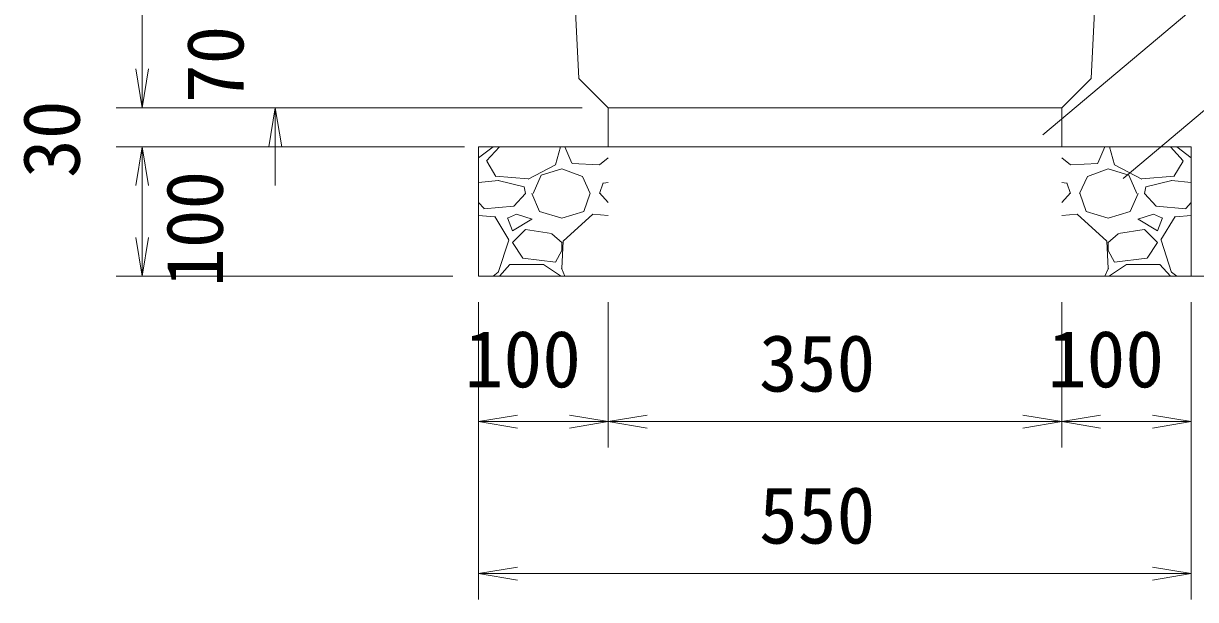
# Model space of a CAD drawing. Units: millimetres, scale not verified. Extents: x 0 to 84100, y 0 to 59400.
# Drawn here: x 35468 to 39991, y 45897 to 48120 of the extents above; entities that cross this region are included whole.
import ezdxf
from ezdxf.enums import TextEntityAlignment as Align

# ---------------------------------------------------------------- set-up
doc = ezdxf.new("R2010")
doc.units = ezdxf.units.MM
doc.header["$LTSCALE"] = 100
for name, color, linetype, lineweight in [('D-STR-DIM（寸法）', 7, 'Continuous', 18), ('D-STR-HTXT（旗揚げ）', 7, 'Continuous', 18), ('D-STR-STRn（構造物）', 7, 'Continuous', 18), ('D-STR（構造物外形線）', 1, 'Continuous', 18)]:
    doc.layers.add(name, color=color, linetype=linetype, lineweight=lineweight)
doc.styles.add('ＭＳ ゴシック', font='')
doc.styles.get('ＭＳ ゴシック').set_extended_font_data('MS Gothic')

msp = doc.modelspace()

# ---------------------------------------------------------------- linework, layer by layer
at = {"layer": 'D-STR-DIM（寸法）'}
for p, q in [((35926, 50594.7), (35926, 47944.7)), ((35926, 47944.7), (35926, 48094.7)), ((35926, 47794.7), (35901, 47944.7)), ((35926, 47794.7), (35901, 47944.7)), ((35951, 47944.7), (35926, 47794.7)), ((35926, 47794.7), (35926, 47944.7)), ((35951, 47944.7), (35926, 47794.7)), ((35926, 47794.7), (35926, 47944.7)), ((37624.4, 47794.7), (35826, 47794.7)), ((37624.4, 47794.7), (35826, 47794.7)), ((37624.4, 47794.7), (36339.6, 47794.7)), ((36414.6, 47644.7), (36439.6, 47794.7)), ((36439.6, 47794.7), (36464.6, 47644.7)), ((36439.6, 47794.7), (36439.6, 47644.7)), ((37124.4, 47644.7), (35826, 47644.7)), ((37169.4, 47644.7), (35826, 47644.7)), ((35901, 47494.7), (35926, 47644.7)), ((35901, 47494.7), (35926, 47644.7)), ((35926, 47644.7), (35951, 47494.7)), ((35926, 47644.7), (35926, 47494.7)), ((35926, 47644.7), (35951, 47494.7)), ((35926, 47644.7), (35926, 47494.7)), ((36439.6, 47644.7), (36439.6, 47494.7)), ((35926, 47494.7), (35926, 47344.7)), ((35926, 47494.7), (35926, 47294.7)), ((35926, 47144.7), (35901, 47294.7)), ((35951, 47294.7), (35926, 47144.7)), ((35926, 47144.7), (35926, 47294.7)), ((37124.4, 47144.7), (35826, 47144.7)), ((37224.4, 47044.7), (37224.4, 45896.9)), ((37224.4, 47044.7), (37224.4, 46483.5)), ((37724.4, 47044.7), (37724.4, 46483.5)), ((37724.4, 47044.7), (37724.4, 46483.5)), ((39474.4, 47044.7), (39474.4, 46483.5)), ((39474.4, 47044.7), (39474.4, 46483.5)), ((39974.4, 47044.7), (39974.4, 45896.9)), ((39974.4, 47044.7), (39974.4, 46483.5)), ((37224.4, 46583.5), (37374.4, 46608.5)), ((37574.4, 46608.5), (37724.4, 46583.5)), ((37724.4, 46583.5), (37874.4, 46608.5)), ((39324.4, 46608.5), (39474.4, 46583.5)), ((39474.4, 46583.5), (39624.4, 46608.5)), ((39824.4, 46608.5), (39974.4, 46583.5)), ((37374.4, 46558.5), (37224.4, 46583.5)), ((37224.4, 46583.5), (37374.4, 46583.5)), ((37574.4, 46583.5), (37374.4, 46583.5)), ((37724.4, 46583.5), (37574.4, 46558.5)), ((37724.4, 46583.5), (37574.4, 46583.5)), ((37874.4, 46558.5), (37724.4, 46583.5)), ((37724.4, 46583.5), (37874.4, 46583.5)), ((39324.4, 46583.5), (37874.4, 46583.5)), ((39474.4, 46583.5), (39324.4, 46558.5)), ((39474.4, 46583.5), (39324.4, 46583.5)), ((39624.4, 46558.5), (39474.4, 46583.5)), ((39474.4, 46583.5), (39624.4, 46583.5)), ((39624.4, 46583.5), (39824.4, 46583.5)), ((39974.4, 46583.5), (39824.4, 46558.5)), ((39974.4, 46583.5), (39824.4, 46583.5)), ((37224.4, 45996.9), (37374.4, 46021.9)), ((39824.4, 46021.9), (39974.4, 45996.9)), ((37374.4, 45971.9), (37224.4, 45996.9)), ((37224.4, 45996.9), (37374.4, 45996.9)), ((39824.4, 45996.9), (37374.4, 45996.9)), ((39974.4, 45996.9), (39824.4, 45971.9)), ((39974.4, 45996.9), (39824.4, 45996.9))]:
    msp.add_line(p, q, dxfattribs=at)
at = {"layer": 'D-STR-HTXT（旗揚げ）'}
for p, q in [((39401.6, 47690.8), (40254.2, 48407.1)), ((39711.1, 47522.2), (40104.4, 47851.9))]:
    msp.add_line(p, q, dxfattribs=at)
at = {"layer": 'D-STR-STRn（構造物）'}
for p, q in [((37724.4, 47794.7), (37724.4, 47644.7)), ((39474.4, 47794.7), (39474.4, 47644.7)), ((37724.4, 47644.7), (37224.4, 47644.7)), ((37224.4, 47644.7), (37224.4, 47144.7)), ((37224.4, 47601.2), (37280.7, 47644.7)), ((37255.2, 47589.5), (37304.9, 47644.7)), ((37540.4, 47644.4), (37520.4, 47574.4)), ((37557.4, 47644.7), (37584.4, 47580.6)), ((39524.4, 47644.7), (37724.4, 47644.7)), ((39474.4, 47644.7), (39974.4, 47644.7)), ((39641.3, 47644.7), (39614.3, 47580.6)), ((39658.3, 47644.4), (39678.3, 47574.4)), ((39943.5, 47589.5), (39893.8, 47644.7)), ((39974.4, 47601.2), (39918.1, 47644.7)), ((39974.4, 47644.7), (39974.4, 47144.7)), ((37291.2, 47529.2), (37256.2, 47589.2)), ((37690.3, 47574.8), (37724.4, 47601.2)), ((39508.5, 47574.8), (39474.4, 47601.2)), ((39907.5, 47529.2), (39942.5, 47589.2)), ((37520.5, 47574.1), (37415.5, 47519.1)), ((37465.3, 47534.4), (37545.3, 47559.4)), ((37545.1, 47559.4), (37625.1, 47529.4)), ((37584.9, 47579.2), (37689.9, 47574.2)), ((39613.8, 47579.2), (39508.8, 47574.2)), ((39653.7, 47559.4), (39573.7, 47529.4)), ((39733.4, 47534.4), (39653.4, 47559.4)), ((39678.3, 47574.1), (39783.3, 47519.1)), ((37300.7, 47513.9), (37224.4, 47505.8)), ((37414.9, 47520.5), (37289.9, 47530.5)), ((37400.1, 47489.7), (37300.1, 47514.7)), ((37435.1, 47464.4), (37465.1, 47534.4)), ((37625.3, 47529.3), (37655.3, 47464.3)), ((37690.1, 47464.6), (37705.1, 47504.6)), ((37724.4, 47505.8), (37705.7, 47503.9)), ((39474.4, 47505.8), (39493.1, 47503.9)), ((39508.6, 47464.6), (39493.6, 47504.6)), ((39573.4, 47529.3), (39543.4, 47464.3)), ((39763.6, 47464.4), (39733.6, 47534.4)), ((39783.8, 47520.5), (39908.8, 47530.5)), ((39798.7, 47489.7), (39898.7, 47514.7)), ((39898.1, 47513.9), (39974.4, 47505.8)), ((37405.2, 47464.5), (37360.2, 47414.5)), ((37405.3, 47464.1), (37400.3, 47489.1)), ((37429.8, 47464.6), (37459.8, 47394.6)), ((37630.1, 47394.7), (37655.1, 47464.7)), ((37724.4, 47428.7), (37690.1, 47466.1)), ((39474.4, 47428.7), (39508.7, 47466.1)), ((39568.7, 47394.7), (39543.7, 47464.7)), ((39768.9, 47464.6), (39738.9, 47394.6)), ((39793.4, 47464.1), (39798.4, 47489.1)), ((39793.5, 47464.5), (39838.5, 47414.5)), ((37245.1, 47406.1), (37224.4, 47428.7)), ((37359.9, 47414.8), (37244.9, 47404.8)), ((39838.8, 47414.8), (39953.8, 47404.8)), ((39953.7, 47406.1), (39974.4, 47428.7)), ((37285.4, 47373.9), (37224.4, 47379)), ((37341.3, 47284.7), (37286.3, 47374.7)), ((37335.1, 47369.5), (37355.1, 47319.5)), ((37370.2, 47384.3), (37335.2, 47369.3)), ((37355.1, 47319.6), (37430.1, 47364.6)), ((37430.4, 47364.5), (37370.4, 47384.5)), ((37459.8, 47394.1), (37544.8, 47369.1)), ((37545.5, 47369.2), (37630.5, 47394.2)), ((37665.4, 47384.4), (37550.4, 47279.4)), ((37724.4, 47379), (37665.4, 47383.9)), ((39474.4, 47379), (39533.4, 47383.9)), ((39533.4, 47384.4), (39648.4, 47279.4)), ((39653.2, 47369.2), (39568.2, 47394.2)), ((39738.9, 47394.1), (39653.9, 47369.1)), ((39768.3, 47364.5), (39828.3, 47384.5)), ((39843.7, 47319.6), (39768.7, 47364.6)), ((39828.6, 47384.3), (39863.6, 47369.3)), ((39863.7, 47369.5), (39843.7, 47319.5)), ((39857.4, 47284.7), (39912.4, 47374.7)), ((39913.4, 47373.9), (39974.4, 47379)), ((37405.2, 47324.4), (37355.2, 47274.4)), ((37505.8, 47309.7), (37405.8, 47324.7)), ((39692.9, 47309.7), (39792.9, 47324.7)), ((39793.5, 47324.4), (39843.5, 47274.4)), ((37300.3, 47159.3), (37340.3, 47284.3)), ((37355.1, 47274.6), (37395.1, 47214.6)), ((37546.3, 47273.4), (37506.3, 47308.4)), ((37550, 47279.7), (37545, 47174.7)), ((37545.2, 47244.5), (37545.2, 47274.5)), ((39648.7, 47279.7), (39653.7, 47174.7)), ((39652.4, 47273.4), (39692.4, 47308.4)), ((39653.5, 47244.5), (39653.5, 47274.5)), ((39843.7, 47274.6), (39803.7, 47214.6)), ((39898.4, 47159.3), (39858.4, 47284.3)), ((37520.4, 47199.5), (37545.4, 47244.5)), ((39678.4, 47199.5), (39653.4, 47244.5)), ((37304.9, 47144.7), (37345.2, 47189.5)), ((37345.2, 47189.5), (37475.2, 47189.5)), ((37395.4, 47214.2), (37520.4, 47199.2)), ((37475.1, 47190.6), (37540.1, 47145.6)), ((37544.4, 47175.6), (37557.4, 47144.7)), ((39654.3, 47175.6), (39641.3, 47144.7)), ((39723.7, 47190.6), (39658.7, 47145.6)), ((39803.3, 47214.2), (39678.3, 47199.2)), ((39853.5, 47189.5), (39723.5, 47189.5)), ((39893.8, 47144.7), (39853.5, 47189.5)), ((37224.4, 47144.7), (40024.4, 47144.7)), ((37280.7, 47144.7), (37300.3, 47159.8)), ((39918.1, 47144.7), (39898.5, 47159.8))]:
    msp.add_line(p, q, dxfattribs=at)
at = {"layer": 'D-STR（構造物外形線）'}
for p, q in [((37536.9, 49394.7), (37611.2, 47907.8)), ((39587.5, 47907.8), (39661.9, 49394.7)), ((37724.4, 47794.7), (37611.2, 47907.8)), ((39474.4, 47794.7), (39587.5, 47907.8)), ((37724.4, 47794.7), (39474.4, 47794.7))]:
    msp.add_line(p, q, dxfattribs=at)

# ---------------------------------------------------------------- texts
at = {"layer": 'D-STR-DIM（寸法）', "style": 'ＭＳ ゴシック'}
for s, p in [('70', (36383, 47812.5)), ('30', (35751, 47524)), ('100', (36303.4, 47103.1))]:
    msp.add_text(s, height=219.9, rotation=90, dxfattribs=at).set_placement(p, align=Align.BOTTOM_LEFT)
for s, p in [('100', (37170.6, 46649.9)), ('350', (38306.2, 46633.5)), ('100', (39420.6, 46649.9)), ('550', (38306.2, 46046.9))]:
    msp.add_text(s, height=219.9, dxfattribs=at).set_placement(p, align=Align.BOTTOM_LEFT)

doc.saveas('drawing.dxf')
